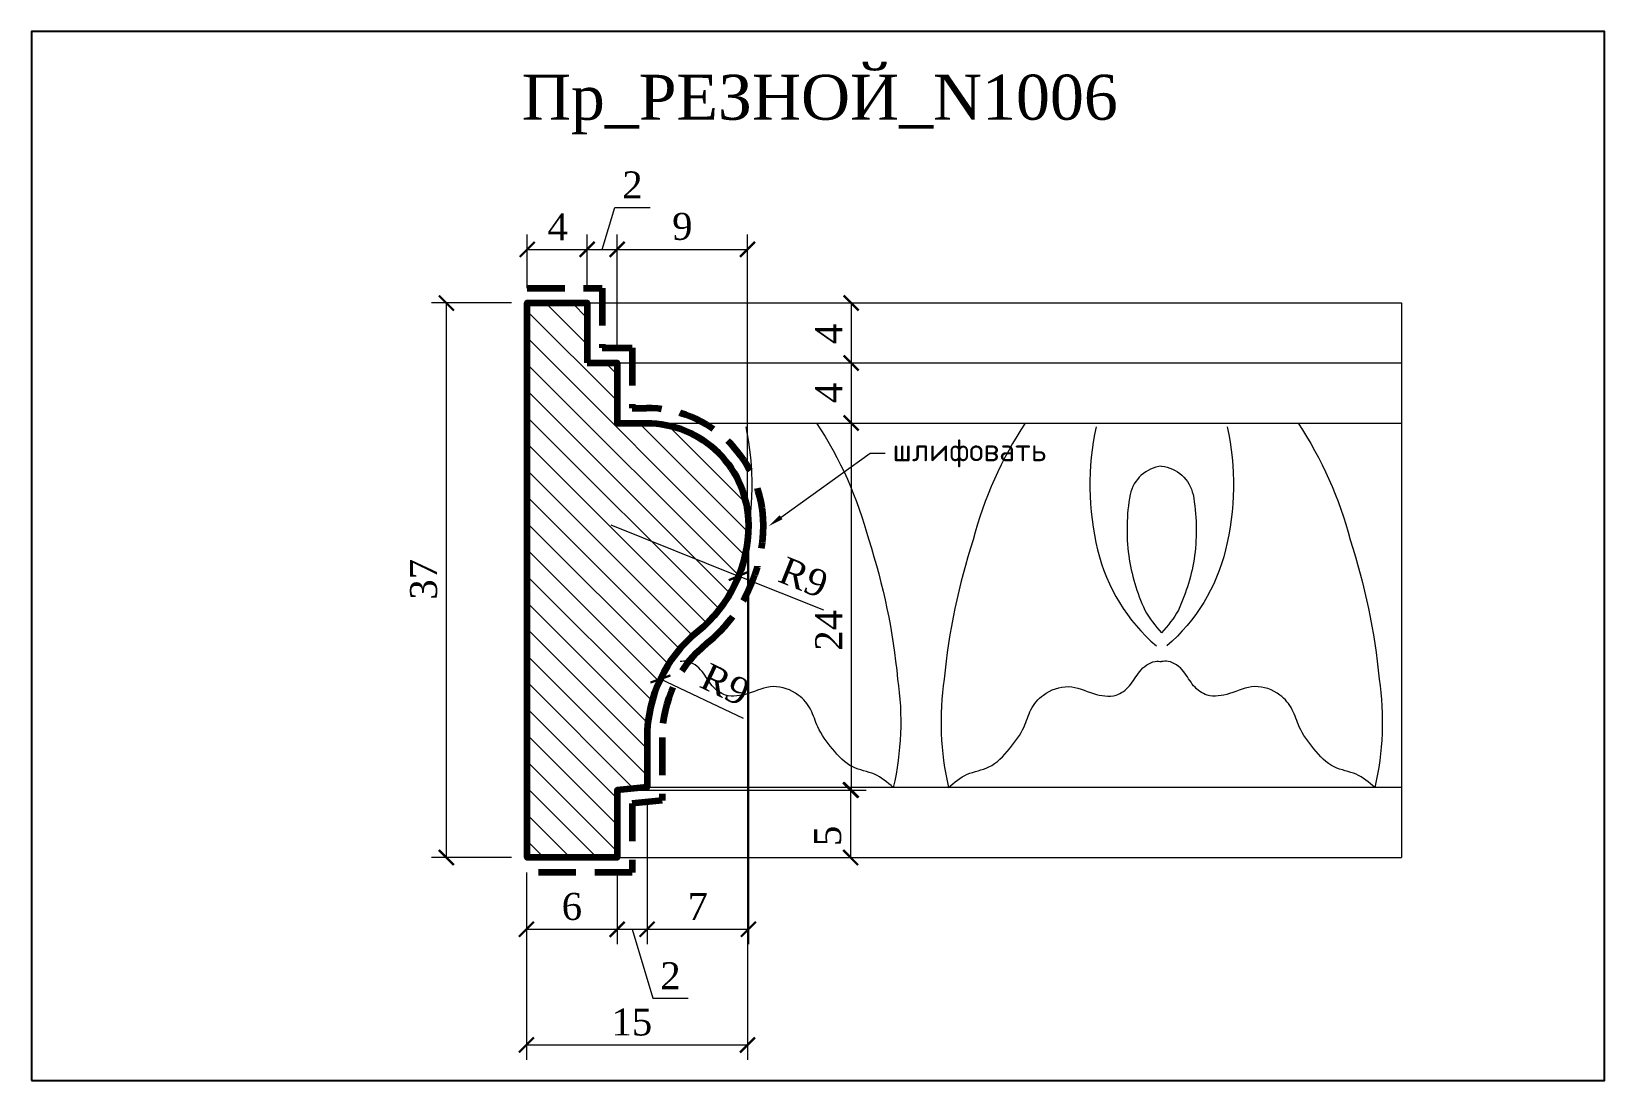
# Model space of a CAD drawing. Header units: millimetres. Extents: x 303774 to 303879, y -93175 to -93105.
import ezdxf
from ezdxf import colors
from ezdxf.entities.mleader import LeaderData, LeaderLine
from ezdxf.math import Vec2, Vec3

# ---------------------------------------------------------------- set-up
doc = ezdxf.new("R2010")
doc.units = ezdxf.units.MM
doc.header["$MEASUREMENT"] = 0
doc.linetypes.add('HIDDEN', pattern=[0.375, 0.25, -0.125])
for name, color, linetype, lineweight in [('0.15', 7, 'Continuous', 15), ('линия 15', 7, 'Continuous', 15), ('линия 50', 1, 'Continuous', 211), ('служебный слой РАЗМЕРЫ', 7, 'Continuous', 9)]:
    doc.layers.add(name, color=color, linetype=linetype, lineweight=lineweight)
doc.layers.add('Outside panel', color=7, linetype='Continuous', lineweight=18, true_color=0x7f5e57)
doc.layers.add('размеры в модели', color=7, linetype='Continuous')
doc.styles.add('ELECT', font='times.ttf')
doc.styles.get("Standard").update_dxf_attribs({"font": 'times.ttf'})
doc.styles.add('ЕСКД профили текст', font='isocpeur.ttf')
doc.dimstyles.new('M_1', dxfattribs={"dimtxt": 1.8, "dimasz": 1, "dimexe": 1, "dimexo": 1, "dimgap": 0.6, "dimtad": 1, "dimdec": 0, "dimdsep": 46, "dimtxsty": 'Standard', "dimblk": 'ARCHTICK', "dimcen": -5, "dimclrd": 7, "dimclre": 7, "dimclrt": 7, "dimadec": 0, "dimazin": 0, "dimtfac": 1, "dimtdec": 0, "dimtmove": 0, "dimatfit": 3, "dimfxl": 1, "dimtolj": 1, "dimtzin": 0, "dimlwd": 5, "dimlwe": 5, "dimarcsym": 0})

# ---------------------------------------------------------------- blocks, each defined once
blk = doc.blocks.new('_ArchTick')
at = {"color": 0, "linetype": 'ByBlock', "const_width": 0.15}
blk.add_lwpolyline([(-0.5, -0.5), (0.5, 0.5)], dxfattribs=at)
blk = doc.blocks.new('*D15')
at = {"layer": 'Defpoints', "color": 0, "ltscale": 1000, "transparency": 16777216}
for p in [(303821.77, -93138.27), (303815.01, -93155.76), (303821.77, -93165.25)]:
    blk.add_point(p, dxfattribs=at)
at = {"layer": 'линия 15', "color": 7, "lineweight": 5, "ltscale": 1000, "transparency": 16777216}
for p, q in [((303821.77, -93139.27), (303821.77, -93166.25)), ((303815.01, -93156.76), (303815.01, -93166.25)), ((303815.01, -93165.25), (303821.77, -93165.25))]:
    blk.add_line(p, q, dxfattribs=at)
at = {"layer": 'линия 15', "color": 7, "lineweight": 5, "ltscale": 1000, "transparency": 16777216, "rotation": 180}
blk.add_blockref('_ArchTick', (303815.01, -93165.25), dxfattribs=at)
at = {"layer": 'линия 15', "color": 7, "lineweight": 5, "ltscale": 1000, "transparency": 16777216}
blk.add_blockref('_ArchTick', (303821.77, -93165.25), dxfattribs=at)
at = {"layer": 'линия 15', "color": 7, "ltscale": 1000, "transparency": 16777216, "insert": (303818.39, -93163.73), "char_height": 1.8, "attachment_point": 5}
blk.add_mtext('\\A1;7', dxfattribs=at)
blk = doc.blocks.new('*D14')
at = {"layer": 'Defpoints', "color": 0, "ltscale": 1000, "transparency": 16777216}
for p in [(303815.01, -93155.76), (303813.01, -93160.46), (303815.01, -93165.25)]:
    blk.add_point(p, dxfattribs=at)
at = {"layer": 'линия 15', "color": 7, "lineweight": 5, "ltscale": 1000, "transparency": 16777216}
for p, q in [((303815.01, -93156.76), (303815.01, -93166.25)), ((303813.01, -93161.46), (303813.01, -93166.25)), ((303813.01, -93165.25), (303815.01, -93165.25)), ((303814.01, -93165.25), (303815.39, -93169.85)), ((303815.39, -93169.85), (303817.75, -93169.85))]:
    blk.add_line(p, q, dxfattribs=at)
at = {"layer": 'линия 15', "color": 7, "lineweight": 5, "ltscale": 1000, "transparency": 16777216, "rotation": 180}
blk.add_blockref('_ArchTick', (303813.01, -93165.25), dxfattribs=at)
at = {"layer": 'линия 15', "color": 7, "lineweight": 5, "ltscale": 1000, "transparency": 16777216}
blk.add_blockref('_ArchTick', (303815.01, -93165.25), dxfattribs=at)
at = {"layer": 'линия 15', "color": 7, "ltscale": 1000, "transparency": 16777216, "insert": (303816.57, -93168.35), "char_height": 1.8, "attachment_point": 5}
blk.add_mtext('\\A1;2', dxfattribs=at)
blk = doc.blocks.new('*D13')
at = {"layer": 'Defpoints', "color": 0, "ltscale": 1000, "transparency": 16777216}
for p in [(303806.95, -93160.46), (303813.01, -93160.46), (303813.01, -93165.25)]:
    blk.add_point(p, dxfattribs=at)
at = {"layer": 'линия 15', "color": 7, "lineweight": 5, "ltscale": 1000, "transparency": 16777216}
for p, q in [((303806.95, -93161.46), (303806.95, -93166.25)), ((303813.01, -93161.46), (303813.01, -93166.25)), ((303806.95, -93165.25), (303813.01, -93165.25))]:
    blk.add_line(p, q, dxfattribs=at)
at = {"layer": 'линия 15', "color": 7, "lineweight": 5, "ltscale": 1000, "transparency": 16777216, "rotation": 180}
blk.add_blockref('_ArchTick', (303806.95, -93165.25), dxfattribs=at)
at = {"layer": 'линия 15', "color": 7, "lineweight": 5, "ltscale": 1000, "transparency": 16777216}
blk.add_blockref('_ArchTick', (303813.01, -93165.25), dxfattribs=at)
at = {"layer": 'линия 15', "color": 7, "ltscale": 1000, "transparency": 16777216, "insert": (303809.99, -93163.74), "char_height": 1.8, "attachment_point": 5}
blk.add_mtext('\\A1;6', dxfattribs=at)
blk = doc.blocks.new('*D12')
at = {"layer": 'Defpoints', "color": 0, "ltscale": 1000, "transparency": 16777216}
for p in [(303821.71, -93119.88), (303813.01, -93127.46), (303821.71, -93138.27)]:
    blk.add_point(p, dxfattribs=at)
at = {"layer": 'линия 15', "color": 7, "lineweight": 5, "ltscale": 1000, "transparency": 16777216}
for p, q in [((303813.01, -93126.46), (303813.01, -93118.88)), ((303821.71, -93137.27), (303821.71, -93118.88)), ((303813.01, -93119.88), (303821.71, -93119.88))]:
    blk.add_line(p, q, dxfattribs=at)
at = {"layer": 'линия 15', "color": 7, "lineweight": 5, "ltscale": 1000, "transparency": 16777216, "rotation": 180}
blk.add_blockref('_ArchTick', (303813.01, -93119.88), dxfattribs=at)
at = {"layer": 'линия 15', "color": 7, "lineweight": 5, "ltscale": 1000, "transparency": 16777216}
blk.add_blockref('_ArchTick', (303821.71, -93119.88), dxfattribs=at)
at = {"layer": 'линия 15', "color": 7, "ltscale": 1000, "transparency": 16777216, "insert": (303817.36, -93118.36), "char_height": 1.8, "attachment_point": 5}
blk.add_mtext('\\A1;9', dxfattribs=at)
blk = doc.blocks.new('*D11')
at = {"layer": 'Defpoints', "color": 0, "ltscale": 1000, "transparency": 16777216}
for p in [(303813.01, -93119.88), (303811.01, -93123.46), (303813.01, -93127.46)]:
    blk.add_point(p, dxfattribs=at)
at = {"layer": 'линия 15', "color": 7, "lineweight": 5, "ltscale": 1000, "transparency": 16777216}
for p, q in [((303812.01, -93119.88), (303812.85, -93117.08)), ((303812.85, -93117.08), (303815.21, -93117.08)), ((303811.01, -93122.46), (303811.01, -93118.88)), ((303813.01, -93126.46), (303813.01, -93118.88)), ((303811.01, -93119.88), (303813.01, -93119.88))]:
    blk.add_line(p, q, dxfattribs=at)
at = {"layer": 'линия 15', "color": 7, "lineweight": 5, "ltscale": 1000, "transparency": 16777216, "rotation": 180}
blk.add_blockref('_ArchTick', (303811.01, -93119.88), dxfattribs=at)
at = {"layer": 'линия 15', "color": 7, "lineweight": 5, "ltscale": 1000, "transparency": 16777216}
blk.add_blockref('_ArchTick', (303813.01, -93119.88), dxfattribs=at)
at = {"layer": 'линия 15', "color": 7, "ltscale": 1000, "transparency": 16777216, "insert": (303814.03, -93115.58), "char_height": 1.8, "attachment_point": 5}
blk.add_mtext('\\A1;2', dxfattribs=at)
blk = doc.blocks.new('*D10')
at = {"layer": 'Defpoints', "color": 0, "ltscale": 1000, "transparency": 16777216}
for p in [(303811.01, -93119.88), (303807.01, -93123.46), (303811.01, -93123.46)]:
    blk.add_point(p, dxfattribs=at)
at = {"layer": 'линия 15', "color": 7, "lineweight": 5, "ltscale": 1000, "transparency": 16777216}
for p, q in [((303807.01, -93122.46), (303807.01, -93118.88)), ((303811.01, -93122.46), (303811.01, -93118.88)), ((303807.01, -93119.88), (303811.01, -93119.88))]:
    blk.add_line(p, q, dxfattribs=at)
at = {"layer": 'линия 15', "color": 7, "lineweight": 5, "ltscale": 1000, "transparency": 16777216, "rotation": 180}
blk.add_blockref('_ArchTick', (303807.01, -93119.88), dxfattribs=at)
at = {"layer": 'линия 15', "color": 7, "lineweight": 5, "ltscale": 1000, "transparency": 16777216}
blk.add_blockref('_ArchTick', (303811.01, -93119.88), dxfattribs=at)
at = {"layer": 'линия 15', "color": 7, "ltscale": 1000, "transparency": 16777216, "insert": (303809.04, -93118.38), "char_height": 1.8, "attachment_point": 5}
blk.add_mtext('\\A1;4', dxfattribs=at)
blk = doc.blocks.new('*D9')
at = {"layer": 'Defpoints', "color": 0, "ltscale": 1000, "transparency": 16777216}
for p in [(303815.9, -93148.55), (303824.11, -93152.46)]:
    blk.add_point(p, dxfattribs=at)
at = {"layer": 'линия 15', "color": 7, "lineweight": 5, "ltscale": 1000, "transparency": 16777216}
blk.add_line((303821.44, -93151.19), (303815.9, -93148.55), dxfattribs=at)
at = {"layer": 'линия 15', "color": 7, "lineweight": 5, "ltscale": 1000, "transparency": 16777216, "rotation": 154.5416550010648}
blk.add_blockref('_ArchTick', (303815.9, -93148.55), dxfattribs=at)
at = {"layer": 'линия 15', "color": 7, "ltscale": 1000, "transparency": 16777216, "insert": (303820.22, -93148.93), "char_height": 1.8, "attachment_point": 5, "rotation": 334.5417}
blk.add_mtext('\\A1;R9', dxfattribs=at)
blk = doc.blocks.new('*D8')
at = {"layer": 'Defpoints', "color": 0, "ltscale": 1000, "transparency": 16777216}
for p in [(303812.58, -93138.27), (303821.11, -93141.68)]:
    blk.add_point(p, dxfattribs=at)
at = {"layer": 'линия 15', "color": 7, "lineweight": 5, "ltscale": 1000, "transparency": 16777216}
for p in [(303812.58, -93138.27), (303826.81, -93143.96)]:
    blk.add_line(p, (303821.11, -93141.68), dxfattribs=at)
at = {"layer": 'линия 15', "color": 7, "lineweight": 5, "ltscale": 1000, "transparency": 16777216, "rotation": 158.2011985252817}
blk.add_blockref('_ArchTick', (303821.11, -93141.68), dxfattribs=at)
at = {"layer": 'линия 15', "color": 7, "ltscale": 1000, "transparency": 16777216, "insert": (303825.45, -93141.78), "char_height": 1.8, "attachment_point": 5, "rotation": 338.2012}
blk.add_mtext('\\A1;R9', dxfattribs=at)
blk = doc.blocks.new('*D7')
at = {"layer": 'Defpoints', "color": 0, "ltscale": 1000, "transparency": 16777216}
for p in [(303813.01, -93155.96), (303813.01, -93160.46), (303828.59, -93160.46)]:
    blk.add_point(p, dxfattribs=at)
at = {"layer": 'размеры в модели', "color": 7, "lineweight": 5, "ltscale": 1000, "transparency": 16777216}
for p, q in [((303814.01, -93155.96), (303829.59, -93155.96)), ((303828.59, -93155.96), (303828.59, -93160.46)), ((303814.01, -93160.46), (303829.59, -93160.46))]:
    blk.add_line(p, q, dxfattribs=at)
for p, rotation in [((303828.59, -93155.96), 90), ((303828.59, -93160.46), 270)]:
    blk.add_blockref('_ArchTick', p, dxfattribs=dict(at, rotation=rotation))
at = {"layer": 'размеры в модели', "color": 7, "ltscale": 1000, "transparency": 16777216, "insert": (303827.07, -93159.02), "char_height": 1.8, "attachment_point": 5, "rotation": 90}
blk.add_mtext('\\A1;5', dxfattribs=at)
blk = doc.blocks.new('*D6')
at = {"layer": 'Defpoints', "color": 0, "ltscale": 1000, "transparency": 16777216}
for p in [(303812.95, -93131.47), (303813.01, -93155.96), (303828.63, -93155.96)]:
    blk.add_point(p, dxfattribs=at)
at = {"layer": 'размеры в модели', "color": 7, "lineweight": 5, "ltscale": 1000, "transparency": 16777216}
for p, q in [((303813.95, -93131.47), (303829.63, -93131.47)), ((303828.63, -93131.47), (303828.63, -93155.96)), ((303814.01, -93155.96), (303829.63, -93155.96))]:
    blk.add_line(p, q, dxfattribs=at)
for p, rotation in [((303828.63, -93131.47), 90), ((303828.63, -93155.96), 270)]:
    blk.add_blockref('_ArchTick', p, dxfattribs=dict(at, rotation=rotation))
at = {"layer": 'размеры в модели', "color": 7, "ltscale": 1000, "transparency": 16777216, "insert": (303827.13, -93145.3), "char_height": 1.8, "attachment_point": 5, "rotation": 90}
blk.add_mtext('\\A1;24', dxfattribs=at)
blk = doc.blocks.new('*D5')
at = {"layer": 'Defpoints', "color": 0, "ltscale": 1000, "transparency": 16777216}
for p in [(303812.95, -93127.46), (303812.95, -93131.47), (303828.63, -93131.47)]:
    blk.add_point(p, dxfattribs=at)
at = {"layer": 'размеры в модели', "color": 7, "lineweight": 5, "ltscale": 1000, "transparency": 16777216}
for p, q in [((303813.95, -93127.46), (303829.63, -93127.46)), ((303828.63, -93127.46), (303828.63, -93131.47)), ((303813.95, -93131.47), (303829.63, -93131.47))]:
    blk.add_line(p, q, dxfattribs=at)
for p, rotation in [((303828.63, -93127.46), 90), ((303828.63, -93131.47), 270)]:
    blk.add_blockref('_ArchTick', p, dxfattribs=dict(at, rotation=rotation))
at = {"layer": 'размеры в модели', "color": 7, "ltscale": 1000, "transparency": 16777216, "insert": (303827.13, -93129.46), "char_height": 1.8, "attachment_point": 5, "rotation": 90}
blk.add_mtext('\\A1;4', dxfattribs=at)
blk = doc.blocks.new('*D4')
at = {"layer": 'Defpoints', "color": 0, "ltscale": 1000, "transparency": 16777216}
for p in [(303810.95, -93123.46), (303810.95, -93127.46), (303828.63, -93127.46)]:
    blk.add_point(p, dxfattribs=at)
at = {"layer": 'размеры в модели', "color": 7, "lineweight": 5, "ltscale": 1000, "transparency": 16777216}
for p, q in [((303811.95, -93123.46), (303829.63, -93123.46)), ((303828.63, -93123.46), (303828.63, -93127.46)), ((303811.95, -93127.46), (303829.63, -93127.46))]:
    blk.add_line(p, q, dxfattribs=at)
for p, rotation in [((303828.63, -93123.46), 90), ((303828.63, -93127.46), 270)]:
    blk.add_blockref('_ArchTick', p, dxfattribs=dict(at, rotation=rotation))
at = {"layer": 'размеры в модели', "color": 7, "ltscale": 1000, "transparency": 16777216, "insert": (303827.13, -93125.52), "char_height": 1.8, "attachment_point": 5, "rotation": 90}
blk.add_mtext('\\A1;4', dxfattribs=at)
blk = doc.blocks.new('*D3')
at = {"layer": 'Defpoints', "color": 0, "ltscale": 1000, "transparency": 16777216}
for p in [(303821.71, -93138.27), (303806.95, -93160.46), (303821.71, -93172.97)]:
    blk.add_point(p, dxfattribs=at)
at = {"layer": 'размеры в модели', "color": 7, "lineweight": 5, "ltscale": 1000, "transparency": 16777216}
for p, q in [((303821.71, -93139.27), (303821.71, -93173.97)), ((303806.95, -93161.46), (303806.95, -93173.97)), ((303806.95, -93172.97), (303821.71, -93172.97))]:
    blk.add_line(p, q, dxfattribs=at)
at = {"layer": 'размеры в модели', "color": 7, "lineweight": 5, "ltscale": 1000, "transparency": 16777216, "rotation": 180}
blk.add_blockref('_ArchTick', (303806.95, -93172.97), dxfattribs=at)
at = {"layer": 'размеры в модели', "color": 7, "lineweight": 5, "ltscale": 1000, "transparency": 16777216}
blk.add_blockref('_ArchTick', (303821.71, -93172.97), dxfattribs=at)
at = {"layer": 'размеры в модели', "color": 7, "ltscale": 1000, "transparency": 16777216, "insert": (303813.99, -93171.45), "char_height": 1.8, "attachment_point": 5}
blk.add_mtext('\\A1;15', dxfattribs=at)
blk = doc.blocks.new('*D2')
at = {"layer": 'Defpoints', "color": 0, "ltscale": 1000, "transparency": 16777216}
for p in [(303801.61, -93123.46), (303806.95, -93123.46), (303806.95, -93160.46)]:
    blk.add_point(p, dxfattribs=at)
at = {"layer": 'размеры в модели', "color": 7, "lineweight": 5, "ltscale": 1000, "transparency": 16777216}
for p, q in [((303805.95, -93123.46), (303800.61, -93123.46)), ((303801.61, -93160.46), (303801.61, -93123.46)), ((303805.95, -93160.46), (303800.61, -93160.46))]:
    blk.add_line(p, q, dxfattribs=at)
for p, rotation in [((303801.61, -93123.46), 90), ((303801.61, -93160.46), 270)]:
    blk.add_blockref('_ArchTick', p, dxfattribs=dict(at, rotation=rotation))
at = {"layer": 'размеры в модели', "color": 7, "ltscale": 1000, "transparency": 16777216, "insert": (303800.1, -93141.9), "char_height": 1.8, "attachment_point": 5, "rotation": 90}
blk.add_mtext('\\A1;37', dxfattribs=at)

msp = doc.modelspace()

# ---------------------------------------------------------------- hatches: boundary and pattern name
at = {"layer": 'Outside panel', "ltscale": 1000}
h = msp.add_hatch(dxfattribs=at)
h.set_pattern_fill('ANSI31', color=256, scale=10, angle=90)
h.set_pattern_definition([(135, (-3858.729, 679.0597), (-0.8838834765, -0.8838834765), [])])
h.paths.add_polyline_path([(303814.97, -93131.47), (303813.01, -93131.47), (303813.01, -93127.46), (303811.01, -93127.46), (303811.01, -93123.46), (303807.01, -93123.46), (303807.01, -93160.46), (303813.01, -93160.46), (303813.01, -93155.96), (303815.01, -93155.76), (303815.01, -93152.46, -0.225895), (303818.37, -93145.4, 0.225895), (303821.77, -93138.27, 0.414214)])

# ---------------------------------------------------------------- linework, layer by layer
at = {"color": 6, "ltscale": 1000}
msp.add_lwpolyline([(303773.92, -93175.34), (303878.92, -93175.34), (303878.92, -93105.34), (303773.92, -93105.34)], close=True, dxfattribs=at)
at = {"layer": '0.15', "color": 7, "ltscale": 1000}
msp.add_line((303865.37, -93123.46), (303865.37, -93160.46), dxfattribs=at)
for points in [[(303811.01, -93123.46), (303865.37, -93123.46)], [(303813.01, -93127.46), (303865.37, -93127.46)], [(303813.01, -93131.47), (303865.37, -93131.47)], [(303815.01, -93155.76), (303865.37, -93155.76)], [(303813.01, -93160.46), (303865.37, -93160.46)]]:
    msp.add_lwpolyline(points, dxfattribs=at)
for points in [[(303821.59, -93131.72, -0.113248), (303821.48, -93139.94, -0.15646), (303817.56, -93146.34)], [(303826.32, -93131.47, -0.081237), (303829.8, -93139.26, -0.054623), (303831.73, -93148.55, -0.093643), (303831.44, -93155.79)], [(303840.25, -93131.47, 0.081237), (303836.77, -93139.26, 0.054623), (303834.84, -93148.55, 0.093643), (303835.13, -93155.79)], [(303844.98, -93131.72, 0.113248), (303845.08, -93139.94, 0.15646), (303849, -93146.34)], [(303853.73, -93131.72, -0.113248), (303853.62, -93139.94, -0.15646), (303849.7, -93146.34)], [(303858.46, -93131.47, -0.081237), (303861.94, -93139.26, -0.054623), (303863.87, -93148.55, -0.093643), (303863.58, -93155.79)], [(303849.35, -93134.35, 0.320625), (303847.25, -93136.24, 0.078611), (303847.16, -93140.32, 0.073853), (303848.23, -93143.95, 0.058628), (303849.35, -93145.47)], [(303849.35, -93134.35, -0.320625), (303851.45, -93136.24, -0.078611), (303851.55, -93140.32, -0.073853), (303850.47, -93143.95, -0.058628), (303849.35, -93145.47)]]:
    msp.add_lwpolyline(points, format="xyb", dxfattribs=at)
for points in [[(303831.44, -93155.79), (303830.19, -93154.91), (303828.74, -93154.42), (303827.38, -93153.21), (303826.4, -93151.74), (303825.93, -93150.6), (303825.1, -93149.62), (303823.43, -93149.06), (303821.75, -93149.52), (303820.25, -93149.62), (303819.35, -93149), (303818.68, -93148.05), (303817.65, -93147.38), (303817.21, -93147.38)], [(303835.13, -93155.79), (303836.38, -93154.91), (303837.82, -93154.42), (303839.19, -93153.21), (303840.17, -93151.74), (303840.63, -93150.6), (303841.46, -93149.62), (303843.14, -93149.06), (303844.81, -93149.52), (303846.31, -93149.62), (303847.21, -93149), (303847.89, -93148.05), (303848.92, -93147.38), (303849.35, -93147.38)], [(303863.58, -93155.79), (303862.33, -93154.91), (303860.88, -93154.42), (303859.52, -93153.21), (303858.54, -93151.74), (303858.07, -93150.6), (303857.25, -93149.62), (303855.57, -93149.06), (303853.89, -93149.52), (303852.39, -93149.62), (303851.49, -93149), (303850.82, -93148.05), (303849.79, -93147.38), (303849.35, -93147.38)]]:
    msp.add_spline(points, degree=3, dxfattribs=at)
at = {"layer": 'линия 50', "color": 1, "linetype": 'HIDDEN', "ltscale": 10, "true_color": 0xff0909}
msp.add_lwpolyline([(303807.01, -93122.46), (303812.01, -93122.46), (303812.01, -93126.46), (303814.01, -93126.46), (303814.01, -93130.47), (303814.97, -93130.47, -0.414214), (303822.77, -93138.27, -0.225895), (303819, -93146.17, 0.225895), (303816.01, -93152.46), (303816.01, -93156.66), (303814.01, -93156.86), (303814.01, -93161.46), (303807.01, -93161.46)], format="xyb", dxfattribs=at)
at = {"layer": 'линия 50', "color": 7}
msp.add_lwpolyline([(303811.01, -93127.46), (303813.01, -93127.46), (303813.01, -93131.47), (303814.97, -93131.47, -0.414214), (303821.77, -93138.27, -0.225895), (303818.37, -93145.4, 0.225895), (303815.01, -93152.46), (303815.01, -93155.76), (303813.01, -93155.96), (303813.01, -93160.46), (303807.01, -93160.46), (303807.01, -93123.46), (303811.01, -93123.46)], format="xyb", close=True, dxfattribs=at)

# ---------------------------------------------------------------- texts
at = {"color": 7, "ltscale": 1000, "style": 'ELECT'}
msp.add_text('Пр_РЕЗНОЙ_N1006', height=3, dxfattribs=at).set_placement((303806.65, -93111.23))

# ---------------------------------------------------------------- dimensions: what is measured, and where the dimension line sits
at = {"layer": 'линия 15', "color": 7, "ltscale": 1000}
for base, p1, p2, picture, middle in [((303813.01, -93119.88), (303811.01, -93123.46), (303813.01, -93127.46), '*D11', (303813.45, -93115.58)), ((303821.71, -93119.88), (303813.01, -93127.46), (303821.71, -93138.27), '*D12', (303817.36, -93118.36)), ((303821.77, -93165.25), (303815.01, -93155.76), (303821.77, -93138.27), '*D15', (303818.39, -93163.73)), ((303815.01, -93165.25), (303813.01, -93160.46), (303815.01, -93155.76), '*D14', (303815.99, -93168.35))]:
    dim = msp.add_linear_dim(base=base, p1=p1, p2=p2, dimstyle='M_1', dxfattribs=at)
    dim.commit()
    dim.dimension.update_dxf_attribs({"geometry": picture, "text_midpoint": middle})
for base, p1, p2, picture, middle in [((303811.01, -93119.88), (303807.01, -93123.46), (303811.01, -93123.46), '*D10', (303809.04, -93119.88)), ((303813.01, -93165.25), (303806.95, -93160.46), (303813.01, -93160.46), '*D13', (303809.99, -93165.25))]:
    dim = msp.add_linear_dim(base=base, p1=p1, p2=p2, dimstyle='M_1', dxfattribs=at)
    dim.commit()
    dim.dimension.update_dxf_attribs({"geometry": picture, "text_midpoint": middle, "dimtype": 128})
dim = msp.add_radius_dim(center=(303812.58, -93138.27), mpoint=(303821.11, -93141.68), dimstyle='M_1', dxfattribs=at)
dim.commit()
dim.dimension.update_dxf_attribs({"geometry": '*D8', "text_midpoint": (303825.45, -93141.78)})
dim = msp.add_radius_dim(center=(303824.11, -93152.46), mpoint=(303815.9, -93148.55), dimstyle='M_1', dxfattribs=at)
dim.commit()
dim.dimension.update_dxf_attribs({"geometry": '*D9', "text_midpoint": (303819.57, -93150.3), "dimtype": 132})
at = {"layer": 'размеры в модели', "color": 0, "ltscale": 1000}
dim = msp.add_linear_dim(base=(303801.61, -93123.46), p1=(303806.95, -93160.46), p2=(303806.95, -93123.46), angle=90, dimstyle='M_1', dxfattribs=at)
dim.commit()
dim.dimension.update_dxf_attribs({"geometry": '*D2', "text_midpoint": (303801.61, -93141.9), "dimtype": 128})
at = {"layer": 'размеры в модели', "color": 5, "ltscale": 1000}
for base, p1, p2, picture, middle in [((303828.63, -93127.46), (303810.95, -93123.46), (303810.95, -93127.46), '*D4', (303828.63, -93125.52)), ((303828.63, -93131.47), (303812.95, -93127.46), (303812.95, -93131.47), '*D5', (303828.63, -93129.46)), ((303828.63, -93155.96), (303812.95, -93131.47), (303813.01, -93155.96), '*D6', (303828.63, -93145.3)), ((303828.59002595, -93160.45765423), (303813.01197465, -93155.95765423), (303813.01197465, -93160.45765423), '*D7', (303828.59002595, -93159.02365794))]:
    dim = msp.add_linear_dim(base=base, p1=p1, p2=p2, angle=90, dimstyle='M_1', dxfattribs=at)
    dim.commit()
    dim.dimension.update_dxf_attribs({"geometry": picture, "text_midpoint": middle, "dimtype": 128})
at = {"layer": 'размеры в модели', "color": 0, "ltscale": 1000}
dim = msp.add_linear_dim(base=(303821.71, -93172.97), p1=(303806.95, -93160.46), p2=(303821.71, -93138.27), dimstyle='M_1', dxfattribs=at)
dim.commit()
dim.dimension.update_dxf_attribs({"geometry": '*D3', "text_midpoint": (303813.99, -93172.97), "dimtype": 128})

# ---------------------------------------------------------------- leaders
at = {"layer": 'служебный слой РАЗМЕРЫ'}
ml = msp.add_multileader_mtext('Standard', dxfattribs=at)
ml.set_content('\\A1;шлифовать', color=256, style='ЕСКД профили текст')
ml.set_leader_properties(color=256, linetype='ByLayer', lineweight=-1)
ml.build(insert=Vec2(0, 0))
ml.multileader.update_dxf_attribs({"dogleg_length": 1, "arrow_head_size": 1})
ctx = ml.context
ctx.base_point, ctx.char_height, ctx.arrow_head_size, ctx.landing_gap_size, ctx.plane_origin = Vec3(303830.89, -93133.49), 1.5, 1, 0.5, Vec3(303850.8, -93101.33)
notes = []
notes.append((ctx, [(1, (1, 1, 0), (303829.89, -93133.49), (1, 0), 1, [(0, [(303823.14, -93138.34)], 0, [])])]))
ctx.mtext.insert, ctx.mtext.flow_direction = Vec3(303831.39, -93132.52), 5
for ctx, leaders in notes:
    for number, flags, end, landing, length, lines in leaders:
        leader = LeaderData()
        leader.index, (leader.has_last_leader_line, leader.has_dogleg_vector, leader.attachment_direction) = number, flags
        leader.last_leader_point, leader.dogleg_vector, leader.dogleg_length = Vec3(end), Vec3(landing), length
        for number, points, colour, breaks in lines:
            line = LeaderLine()
            line.index, line.vertices, line.color, line.breaks = number, Vec3.list(points), colors.encode_raw_color(colour), breaks
            leader.lines.append(line)
        ctx.leaders.append(leader)

doc.saveas('drawing.dxf')
